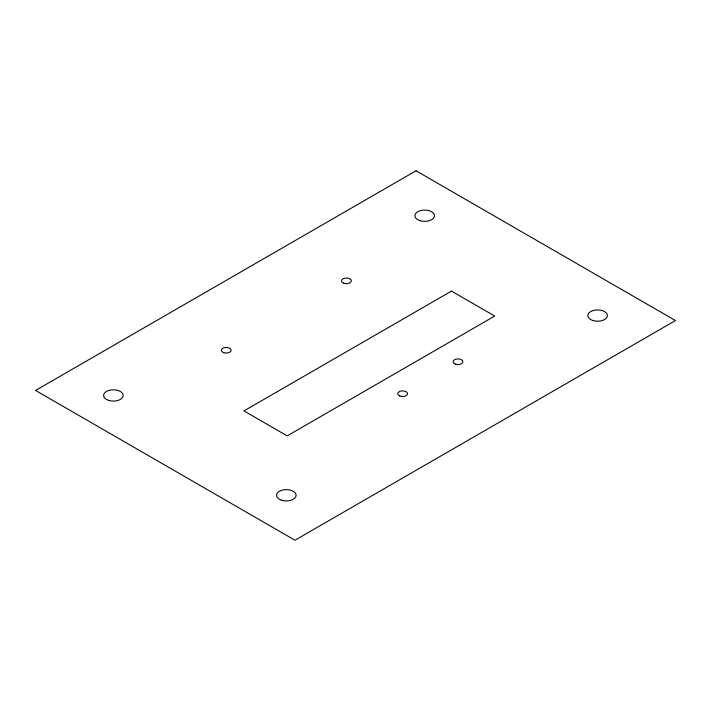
<?xml version="1.0" encoding="UTF-8"?>
<svg xmlns="http://www.w3.org/2000/svg" width="711" height="711" viewBox="0 0 711 711"><rect width="100%" height="100%" fill="white"/><g stroke="black" fill="none" stroke-linecap="round" stroke-linejoin="round"><path stroke-width="1.07" d="M416.033 170.782L35.55 390.446L294.967 540.218L675.45 320.554L416.033 170.782M451.485 291.101L243.953 410.914L287.191 435.879L494.723 316.057L451.485 291.101M399.884 396.027A4.888 2.826 0 0 0 407.51 393.894A4.888 2.826 0 0 0 400.489 391.148A4.888 2.826 0 0 0 399.884 396.027M455.227 364.076A4.888 2.826 0 0 0 462.852 361.943A4.888 2.826 0 0 0 455.831 359.197A4.888 2.826 0 0 0 455.227 364.076M281.432 500.18A9.785 5.652 0 0 0 296.105 495.291A9.785 5.652 0 0 0 281.432 490.394A9.785 5.652 0 0 0 281.432 500.18M108.481 400.329A9.785 5.652 0 0 0 123.163 395.44A9.785 5.652 0 0 0 108.481 390.552A9.785 5.652 0 0 0 108.481 400.329M592.734 320.448A9.785 5.652 0 0 0 607.407 315.56A9.785 5.652 0 0 0 592.734 310.671A9.785 5.652 0 0 0 592.734 320.448M419.783 220.606A9.785 5.652 0 0 0 434.465 215.709A9.785 5.652 0 0 0 419.783 210.82A9.785 5.652 0 0 0 419.783 220.606M223.778 352.7A4.888 2.826 0 0 0 231.111 350.256A4.888 2.826 0 0 0 223.778 347.812A4.888 2.826 0 0 0 223.778 352.7M343.68 283.2A4.888 2.826 0 0 0 351.296 281.067A4.888 2.826 0 0 0 344.284 278.321A4.888 2.826 0 0 0 343.68 283.2"/></g></svg>
